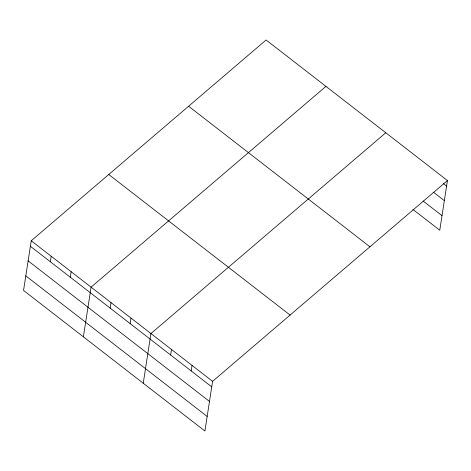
<?xml version="1.0" encoding="UTF-8"?>
<svg xmlns="http://www.w3.org/2000/svg" width="471" height="471" viewBox="0 0 471 471"><rect width="100%" height="100%" fill="white"/><g stroke="black" fill="none" stroke-linecap="round" stroke-linejoin="round"><path stroke-width="0.71" d="M31.239 240.769L23.55 290.448L204.903 431.012L212.592 381.333L447.45 180.552L266.097 39.988L31.239 240.769L212.592 381.333M50.332 261.758L51.192 256.23M70.285 277.219L71.139 271.69M83.396 336.836L91.086 287.157L325.944 86.37M110.179 308.14L111.038 302.618M130.131 323.606L130.985 318.078M143.243 383.223L150.932 333.539L385.79 132.757M170.632 354.999L171.485 349.47M191.185 370.93L192.038 365.402M447.45 180.552L439.761 230.231L412.926 209.436M443.17 183.419L446.596 186.074M433.491 192.239L444.341 200.646M423.176 201.058L442.016 215.659M188.594 106.246L369.947 246.81M108.742 174.511L290.095 315.075M30.385 246.292L211.738 386.862M28.13 260.863L209.483 401.433M25.805 275.876L207.158 416.441"/></g></svg>
